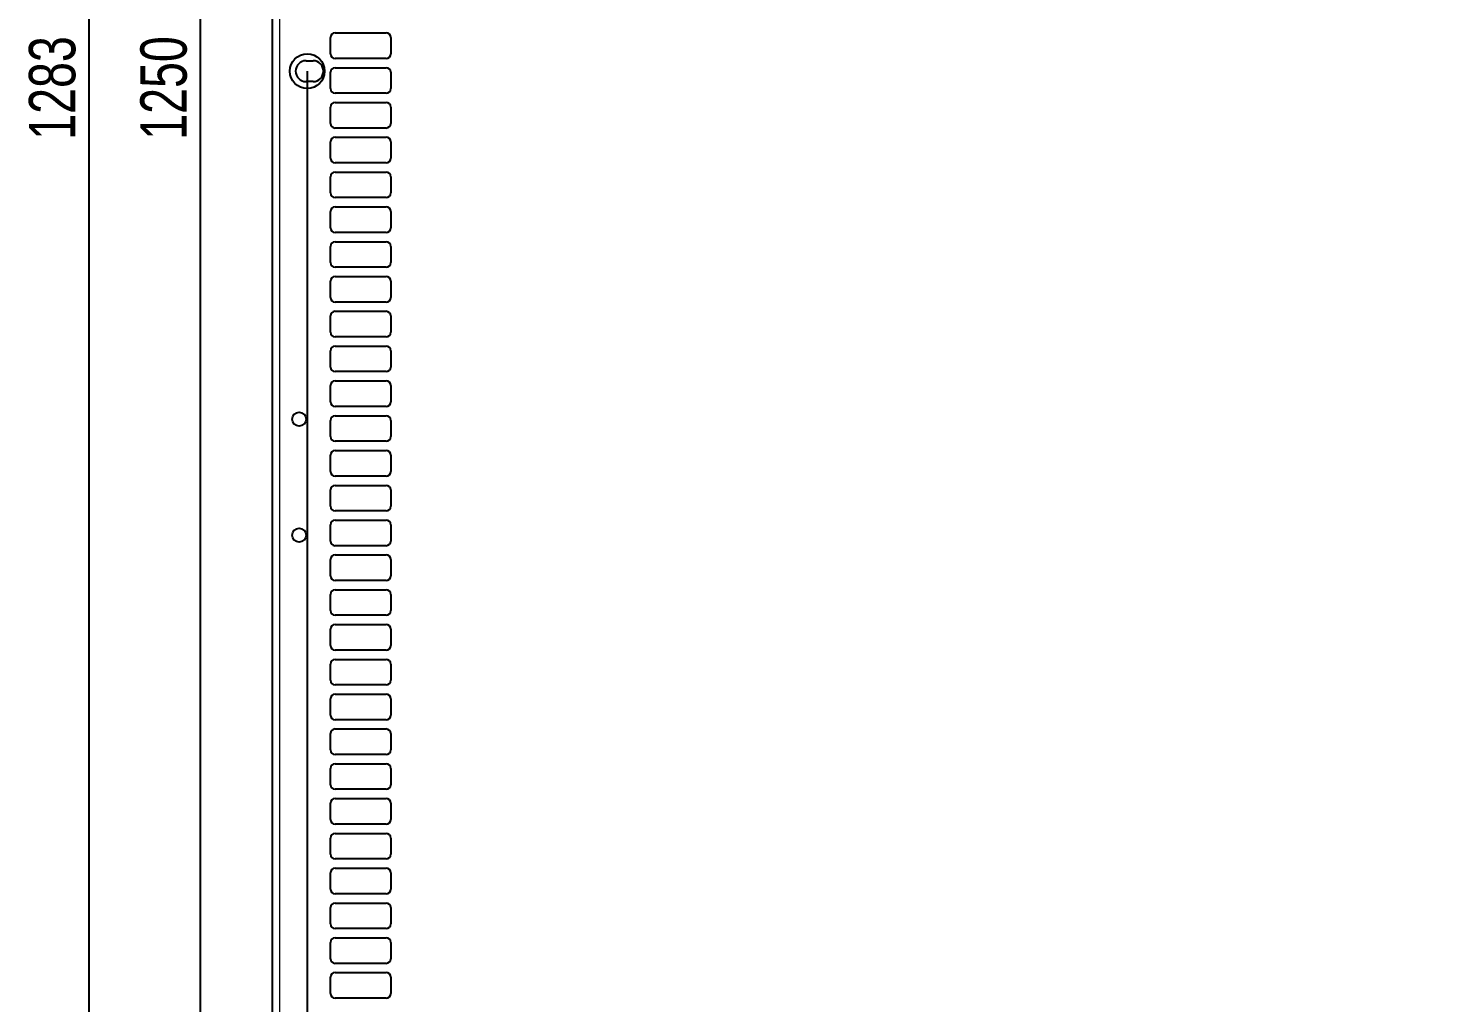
# Model space of a CAD drawing. Header units: millimetres. Extents: x -1035 to 1231, y 351 to 1984.
# Drawn here: x -1035 to -427, y 775 to 1195 of the extents above; entities that cross this region are included whole.
import ezdxf

# ---------------------------------------------------------------- set-up
doc = ezdxf.new("R2010")
doc.units = ezdxf.units.MM
doc.layers.add('FORMAT', color=7, linetype='Continuous')
doc.styles.add('SLDTEXTSTYLE0', font='TXT', dxfattribs={"width": 0.75})
doc.dimstyles.new('SLDDIMSTYLE0', dxfattribs={"dimtxt": 20, "dimasz": 10, "dimexe": 0, "dimexo": 0.0625, "dimgap": 5, "dimtad": 2, "dimdec": 1, "dimrnd": 1e-09, "dimzin": 12, "dimdsep": 46, "dimtxsty": 'SLDTEXTSTYLE0', "dimsah": 1, "dimcen": 0.09, "dimadec": 0, "dimazin": 3, "dimtfac": 1, "dimtofl": 0, "dimtmove": 0, "dimatfit": 3, "dimfxl": 0, "dimfrac": 2, "dimtolj": 1, "dimtzin": 12, "dimarcsym": 0})

# ---------------------------------------------------------------- blocks, each defined once
blk = doc.blocks.new('_D')
at = {"layer": 'FORMAT'}
for p, q in [((-901.54, 1818.25), (-1010.18, 1818.25)), ((-1009.18, 1818.25), (-1009.18, 535.23)), ((-901.54, 535.23), (-1010.18, 535.23))]:
    blk.add_line(p, q, dxfattribs=at)
for points in [[(-1009.18, 1818.25), (-1010.71, 1808.25), (-1007.64, 1808.25)], [(-1009.18, 535.23), (-1007.64, 545.23), (-1010.71, 545.23)]]:
    blk.add_solid(points, dxfattribs=at)
at = {"layer": 'FORMAT', "insert": (-1034.96, 1147.19), "char_height": 20, "attachment_point": 1, "rotation": 90, "style": 'SLDTEXTSTYLE0'}
blk.add_mtext('1283', dxfattribs=at)
blk = doc.blocks.new('_D_4')
at = {"layer": 'FORMAT'}
for p, q in [((-915.03, 1176.73), (-915.03, 493.24)), ((-59.03, 1176.73), (-59.03, 493.24)), ((-915.03, 494.24), (-59.03, 494.24))]:
    blk.add_line(p, q, dxfattribs=at)
for points in [[(-915.03, 494.24), (-905.03, 492.71), (-905.03, 495.78)], [(-59.03, 494.24), (-69.03, 495.78), (-69.03, 492.71)]]:
    blk.add_solid(points, dxfattribs=at)
at = {"layer": 'FORMAT', "insert": (-509.19, 520.03), "char_height": 20, "attachment_point": 1, "style": 'SLDTEXTSTYLE0'}
blk.add_mtext('856', dxfattribs=at)
blk = doc.blocks.new('_D_5')
at = {"layer": 'FORMAT'}
for p, q in [((-915.04, 1801.74), (-962.18, 1801.74)), ((-961.18, 1801.74), (-961.18, 551.74)), ((-915.04, 551.74), (-962.18, 551.74))]:
    blk.add_line(p, q, dxfattribs=at)
for points in [[(-961.18, 1801.74), (-962.71, 1791.74), (-959.64, 1791.74)], [(-961.18, 551.74), (-959.64, 561.74), (-962.71, 561.74)]]:
    blk.add_solid(points, dxfattribs=at)
at = {"layer": 'FORMAT', "insert": (-986.96, 1147.19), "char_height": 20, "attachment_point": 1, "rotation": 90, "style": 'SLDTEXTSTYLE0'}
blk.add_mtext('1250', dxfattribs=at)

msp = doc.modelspace()

# ---------------------------------------------------------------- linework, layer by layer
at = {"color": 7, "linetype": 'Continuous', "lineweight": 25}
for p, q in [((-930.03, 535.24), (-930.03, 1818.24)), ((-903.03, 1193.24), (-881.03, 1193.24)), ((-905.03, 1184.24), (-905.03, 1191.24)), ((-879.03, 1191.24), (-879.03, 1184.24)), ((-915.53, 1181.24), (-912.53, 1181.24)), ((-881.03, 1182.24), (-903.03, 1182.24)), ((-905.03, 1169.24), (-905.03, 1176.24)), ((-903.03, 1178.24), (-881.03, 1178.24)), ((-879.03, 1176.24), (-879.03, 1169.24)), ((-912.53, 1172.24), (-915.53, 1172.24)), ((-881.03, 1167.24), (-903.03, 1167.24)), ((-903.03, 1163.24), (-881.03, 1163.24)), ((-905.03, 1154.24), (-905.03, 1161.24)), ((-879.03, 1161.24), (-879.03, 1154.24)), ((-881.03, 1152.24), (-903.03, 1152.24)), ((-905.03, 1139.24), (-905.03, 1146.24)), ((-903.03, 1148.24), (-881.03, 1148.24)), ((-879.03, 1146.24), (-879.03, 1139.24)), ((-881.03, 1137.24), (-903.03, 1137.24)), ((-903.03, 1133.24), (-881.03, 1133.24)), ((-905.03, 1124.24), (-905.03, 1131.24)), ((-879.03, 1131.24), (-879.03, 1124.24)), ((-881.03, 1122.24), (-903.03, 1122.24)), ((-905.03, 1109.24), (-905.03, 1116.24)), ((-903.03, 1118.24), (-881.03, 1118.24)), ((-879.03, 1116.24), (-879.03, 1109.24)), ((-881.03, 1107.24), (-903.03, 1107.24)), ((-905.03, 1094.24), (-905.03, 1101.24)), ((-903.03, 1103.24), (-881.03, 1103.24)), ((-879.03, 1101.24), (-879.03, 1094.24)), ((-881.03, 1092.24), (-903.03, 1092.24)), ((-905.03, 1079.24), (-905.03, 1086.24)), ((-903.03, 1088.24), (-881.03, 1088.24)), ((-879.03, 1086.24), (-879.03, 1079.24)), ((-881.03, 1077.24), (-903.03, 1077.24)), ((-905.03, 1064.24), (-905.03, 1071.24)), ((-903.03, 1073.24), (-881.03, 1073.24)), ((-879.03, 1071.24), (-879.03, 1064.24)), ((-881.03, 1062.24), (-903.03, 1062.24)), ((-905.03, 1049.24), (-905.03, 1056.24)), ((-903.03, 1058.24), (-881.03, 1058.24)), ((-879.03, 1056.24), (-879.03, 1049.24)), ((-881.03, 1047.24), (-903.03, 1047.24)), ((-905.03, 1034.24), (-905.03, 1041.24)), ((-903.03, 1043.24), (-881.03, 1043.24)), ((-879.03, 1041.24), (-879.03, 1034.24)), ((-881.03, 1032.24), (-903.03, 1032.24)), ((-903.03, 1028.24), (-881.03, 1028.24)), ((-905.03, 1019.24), (-905.03, 1026.24)), ((-879.03, 1026.24), (-879.03, 1019.24)), ((-881.03, 1017.24), (-903.03, 1017.24)), ((-905.03, 1004.24), (-905.03, 1011.24)), ((-903.03, 1013.24), (-881.03, 1013.24)), ((-879.03, 1011.24), (-879.03, 1004.24)), ((-881.03, 1002.24), (-903.03, 1002.24)), ((-903.03, 998.24), (-881.03, 998.24)), ((-905.03, 989.24), (-905.03, 996.24)), ((-879.03, 996.24), (-879.03, 989.24)), ((-881.03, 987.24), (-903.03, 987.24)), ((-905.03, 974.24), (-905.03, 981.24)), ((-903.03, 983.24), (-881.03, 983.24)), ((-879.03, 981.24), (-879.03, 974.24)), ((-881.03, 972.24), (-903.03, 972.24)), ((-903.03, 968.24), (-881.03, 968.24)), ((-905.03, 959.24), (-905.03, 966.24)), ((-879.03, 966.24), (-879.03, 959.24)), ((-881.03, 957.24), (-903.03, 957.24)), ((-905.03, 944.24), (-905.03, 951.24)), ((-903.03, 953.24), (-881.03, 953.24)), ((-879.03, 951.24), (-879.03, 944.24)), ((-881.03, 942.24), (-903.03, 942.24)), ((-903.03, 938.24), (-881.03, 938.24)), ((-905.03, 929.24), (-905.03, 936.24)), ((-879.03, 936.24), (-879.03, 929.24)), ((-881.03, 927.24), (-903.03, 927.24)), ((-905.03, 914.24), (-905.03, 921.24)), ((-903.03, 923.24), (-881.03, 923.24)), ((-879.03, 921.24), (-879.03, 914.24)), ((-881.03, 912.24), (-903.03, 912.24)), ((-903.03, 908.24), (-881.03, 908.24)), ((-905.03, 899.24), (-905.03, 906.24)), ((-879.03, 906.24), (-879.03, 899.24)), ((-881.03, 897.24), (-903.03, 897.24)), ((-905.03, 884.24), (-905.03, 891.24)), ((-903.03, 893.24), (-881.03, 893.24)), ((-879.03, 891.24), (-879.03, 884.24)), ((-881.03, 882.24), (-903.03, 882.24)), ((-905.03, 869.24), (-905.03, 876.24)), ((-903.03, 878.24), (-881.03, 878.24)), ((-879.03, 876.24), (-879.03, 869.24)), ((-881.03, 867.24), (-903.03, 867.24)), ((-905.03, 854.24), (-905.03, 861.24)), ((-903.03, 863.24), (-881.03, 863.24)), ((-879.03, 861.24), (-879.03, 854.24)), ((-881.03, 852.24), (-903.03, 852.24)), ((-905.03, 839.24), (-905.03, 846.24)), ((-903.03, 848.24), (-881.03, 848.24)), ((-879.03, 846.24), (-879.03, 839.24)), ((-881.03, 837.24), (-903.03, 837.24)), ((-905.03, 824.24), (-905.03, 831.24)), ((-903.03, 833.24), (-881.03, 833.24)), ((-879.03, 831.24), (-879.03, 824.24)), ((-881.03, 822.24), (-903.03, 822.24)), ((-905.03, 809.24), (-905.03, 816.24)), ((-903.03, 818.24), (-881.03, 818.24)), ((-879.03, 816.24), (-879.03, 809.24)), ((-881.03, 807.24), (-903.03, 807.24)), ((-903.03, 803.24), (-881.03, 803.24)), ((-905.03, 794.24), (-905.03, 801.24)), ((-879.03, 801.24), (-879.03, 794.24)), ((-881.03, 792.24), (-903.03, 792.24)), ((-905.03, 779.24), (-905.03, 786.24)), ((-903.03, 788.24), (-881.03, 788.24)), ((-879.03, 786.24), (-879.03, 779.24)), ((-881.03, 777.24), (-903.03, 777.24))]:
    msp.add_line(p, q, dxfattribs=at)
at = {"color": 8, "linetype": 'Continuous', "lineweight": 18}
msp.add_line((-926.93, 1818.24), (-926.93, 535.24), dxfattribs=at)
at = {"color": 7, "linetype": 'Continuous', "lineweight": 25}
for centre, radius in [((-915.03, 1176.74), 7.5), ((-918.53, 1026.74), 3), ((-918.53, 976.74), 3)]:
    msp.add_circle(centre, radius, dxfattribs=at)
for centre, radius, start, end in [((-903.03, 1191.24), 2, 90, 180), ((-881.03, 1191.24), 2, 0, 90), ((-915.53, 1176.74), 4.5, 90, 270), ((-912.53, 1176.74), 4.5, 270, 90), ((-903.03, 1184.24), 2, 180, 270), ((-881.03, 1184.24), 2, 270, 0), ((-903.03, 1176.24), 2, 90, 180), ((-881.03, 1176.24), 2, 0, 90), ((-903.03, 1169.24), 2, 180, 270), ((-881.03, 1169.24), 2, 270, 0), ((-903.03, 1161.24), 2, 90, 180), ((-881.03, 1161.24), 2, 0, 90), ((-903.03, 1154.24), 2, 180, 270), ((-881.03, 1154.24), 2, 270, 0), ((-903.03, 1146.24), 2, 90, 180), ((-881.03, 1146.24), 2, 0, 90), ((-903.03, 1139.24), 2, 180, 270), ((-881.03, 1139.24), 2, 270, 0), ((-903.03, 1131.24), 2, 90, 180), ((-881.03, 1131.24), 2, 0, 90), ((-903.03, 1124.24), 2, 180, 270), ((-881.03, 1124.24), 2, 270, 0), ((-903.03, 1116.24), 2, 90, 180), ((-881.03, 1116.24), 2, 0, 90), ((-903.03, 1109.24), 2, 180, 270), ((-881.03, 1109.24), 2, 270, 0), ((-903.03, 1101.24), 2, 90, 180), ((-881.03, 1101.24), 2, 0, 90), ((-903.03, 1094.24), 2, 180, 270), ((-881.03, 1094.24), 2, 270, 0), ((-903.03, 1086.24), 2, 90, 180), ((-881.03, 1086.24), 2, 0, 90), ((-903.03, 1079.24), 2, 180, 270), ((-881.03, 1079.24), 2, 270, 0), ((-903.03, 1071.24), 2, 90, 180), ((-881.03, 1071.24), 2, 0, 90), ((-903.03, 1064.24), 2, 180, 270), ((-881.03, 1064.24), 2, 270, 0), ((-903.03, 1056.24), 2, 90, 180), ((-881.03, 1056.24), 2, 0, 90), ((-903.03, 1049.24), 2, 180, 270), ((-881.03, 1049.24), 2, 270, 0), ((-903.03, 1041.24), 2, 90, 180), ((-881.03, 1041.24), 2, 0, 90), ((-903.03, 1034.24), 2, 180, 270), ((-881.03, 1034.24), 2, 270, 0), ((-903.03, 1026.24), 2, 90, 180), ((-881.03, 1026.24), 2, 0, 90), ((-903.03, 1019.24), 2, 180, 270), ((-881.03, 1019.24), 2, 270, 0), ((-903.03, 1011.24), 2, 90, 180), ((-881.03, 1011.24), 2, 0, 90), ((-903.03, 1004.24), 2, 180, 270), ((-881.03, 1004.24), 2, 270, 0), ((-903.03, 996.24), 2, 90, 180), ((-881.03, 996.24), 2, 0, 90), ((-903.03, 989.24), 2, 180, 270), ((-881.03, 989.24), 2, 270, 0), ((-903.03, 981.24), 2, 90, 180), ((-881.03, 981.24), 2, 0, 90), ((-903.03, 974.24), 2, 180, 270), ((-881.03, 974.24), 2, 270, 360), ((-903.03, 966.24), 2, 90, 180), ((-881.03, 966.24), 2, 0, 90), ((-903.03, 959.24), 2, 180, 270), ((-881.03, 959.24), 2, 270, 360), ((-903.03, 951.24), 2, 90, 180), ((-881.03, 951.24), 2, 0, 90), ((-903.03, 944.24), 2, 180, 270), ((-881.03, 944.24), 2, 270, 360), ((-903.03, 936.24), 2, 90, 180), ((-881.03, 936.24), 2, 0, 90), ((-903.03, 929.24), 2, 180, 270), ((-881.03, 929.24), 2, 270, 360), ((-903.03, 921.24), 2, 90, 180), ((-881.03, 921.24), 2, 0, 90), ((-903.03, 914.24), 2, 180, 270), ((-881.03, 914.24), 2, 270, 0), ((-903.03, 906.24), 2, 90, 180), ((-881.03, 906.24), 2, 0, 90), ((-903.03, 899.24), 2, 180, 270), ((-881.03, 899.24), 2, 270, 0), ((-903.03, 891.24), 2, 90, 180), ((-881.03, 891.24), 2, 0, 90), ((-903.03, 884.24), 2, 180, 270), ((-881.03, 884.24), 2, 270, 0), ((-903.03, 876.24), 2, 90, 180), ((-881.03, 876.24), 2, 0, 90), ((-903.03, 869.24), 2, 180, 270), ((-881.03, 869.24), 2, 270, 0), ((-903.03, 861.24), 2, 90, 180), ((-881.03, 861.24), 2, 0, 90), ((-903.03, 854.24), 2, 180, 270), ((-881.03, 854.24), 2, 270, 0), ((-903.03, 846.24), 2, 90, 180), ((-881.03, 846.24), 2, 0, 90), ((-903.03, 839.24), 2, 180, 270), ((-881.03, 839.24), 2, 270, 0), ((-903.03, 831.24), 2, 90, 180), ((-881.03, 831.24), 2, 0, 90), ((-903.03, 824.24), 2, 180, 270), ((-881.03, 824.24), 2, 270, 0), ((-903.03, 816.24), 2, 90, 180), ((-881.03, 816.24), 2, 0, 90), ((-903.03, 809.24), 2, 180, 270), ((-881.03, 809.24), 2, 270, 0), ((-903.03, 801.24), 2, 90, 180), ((-881.03, 801.24), 2, 0, 90), ((-903.03, 794.24), 2, 180, 270), ((-881.03, 794.24), 2, 270, 0), ((-903.03, 786.24), 2, 90, 180), ((-881.03, 786.24), 2, 0, 90), ((-903.03, 779.24), 2, 180, 270), ((-881.03, 779.24), 2, 270, 0)]:
    msp.add_arc(centre, radius, start, end, dxfattribs=at)

# ---------------------------------------------------------------- dimensions: what is measured, and where the dimension line sits
at = {"layer": 'FORMAT'}
for base, p1, p2, angle, picture, middle in [((-1009.18, 535.23), (-901.53, 1818.25), (-901.53, 535.23), 90, '_D', (-1009.18, 1176.74)), ((-961.18, 551.74), (-915.03, 1801.74), (-915.03, 551.74), 90, '_D_5', (-961.18, 1176.74)), ((-59.03, 494.24), (-915.03, 1176.74), (-59.03, 1176.74), 0, '_D_4', (-487.03, 494.24))]:
    dim = msp.add_linear_dim(base=base, p1=p1, p2=p2, angle=angle, dimstyle='SLDDIMSTYLE0', dxfattribs=at)
    dim.commit()
    dim.dimension.update_dxf_attribs({"geometry": picture, "text_midpoint": middle, "dimtype": 160})

doc.saveas('drawing.dxf')
